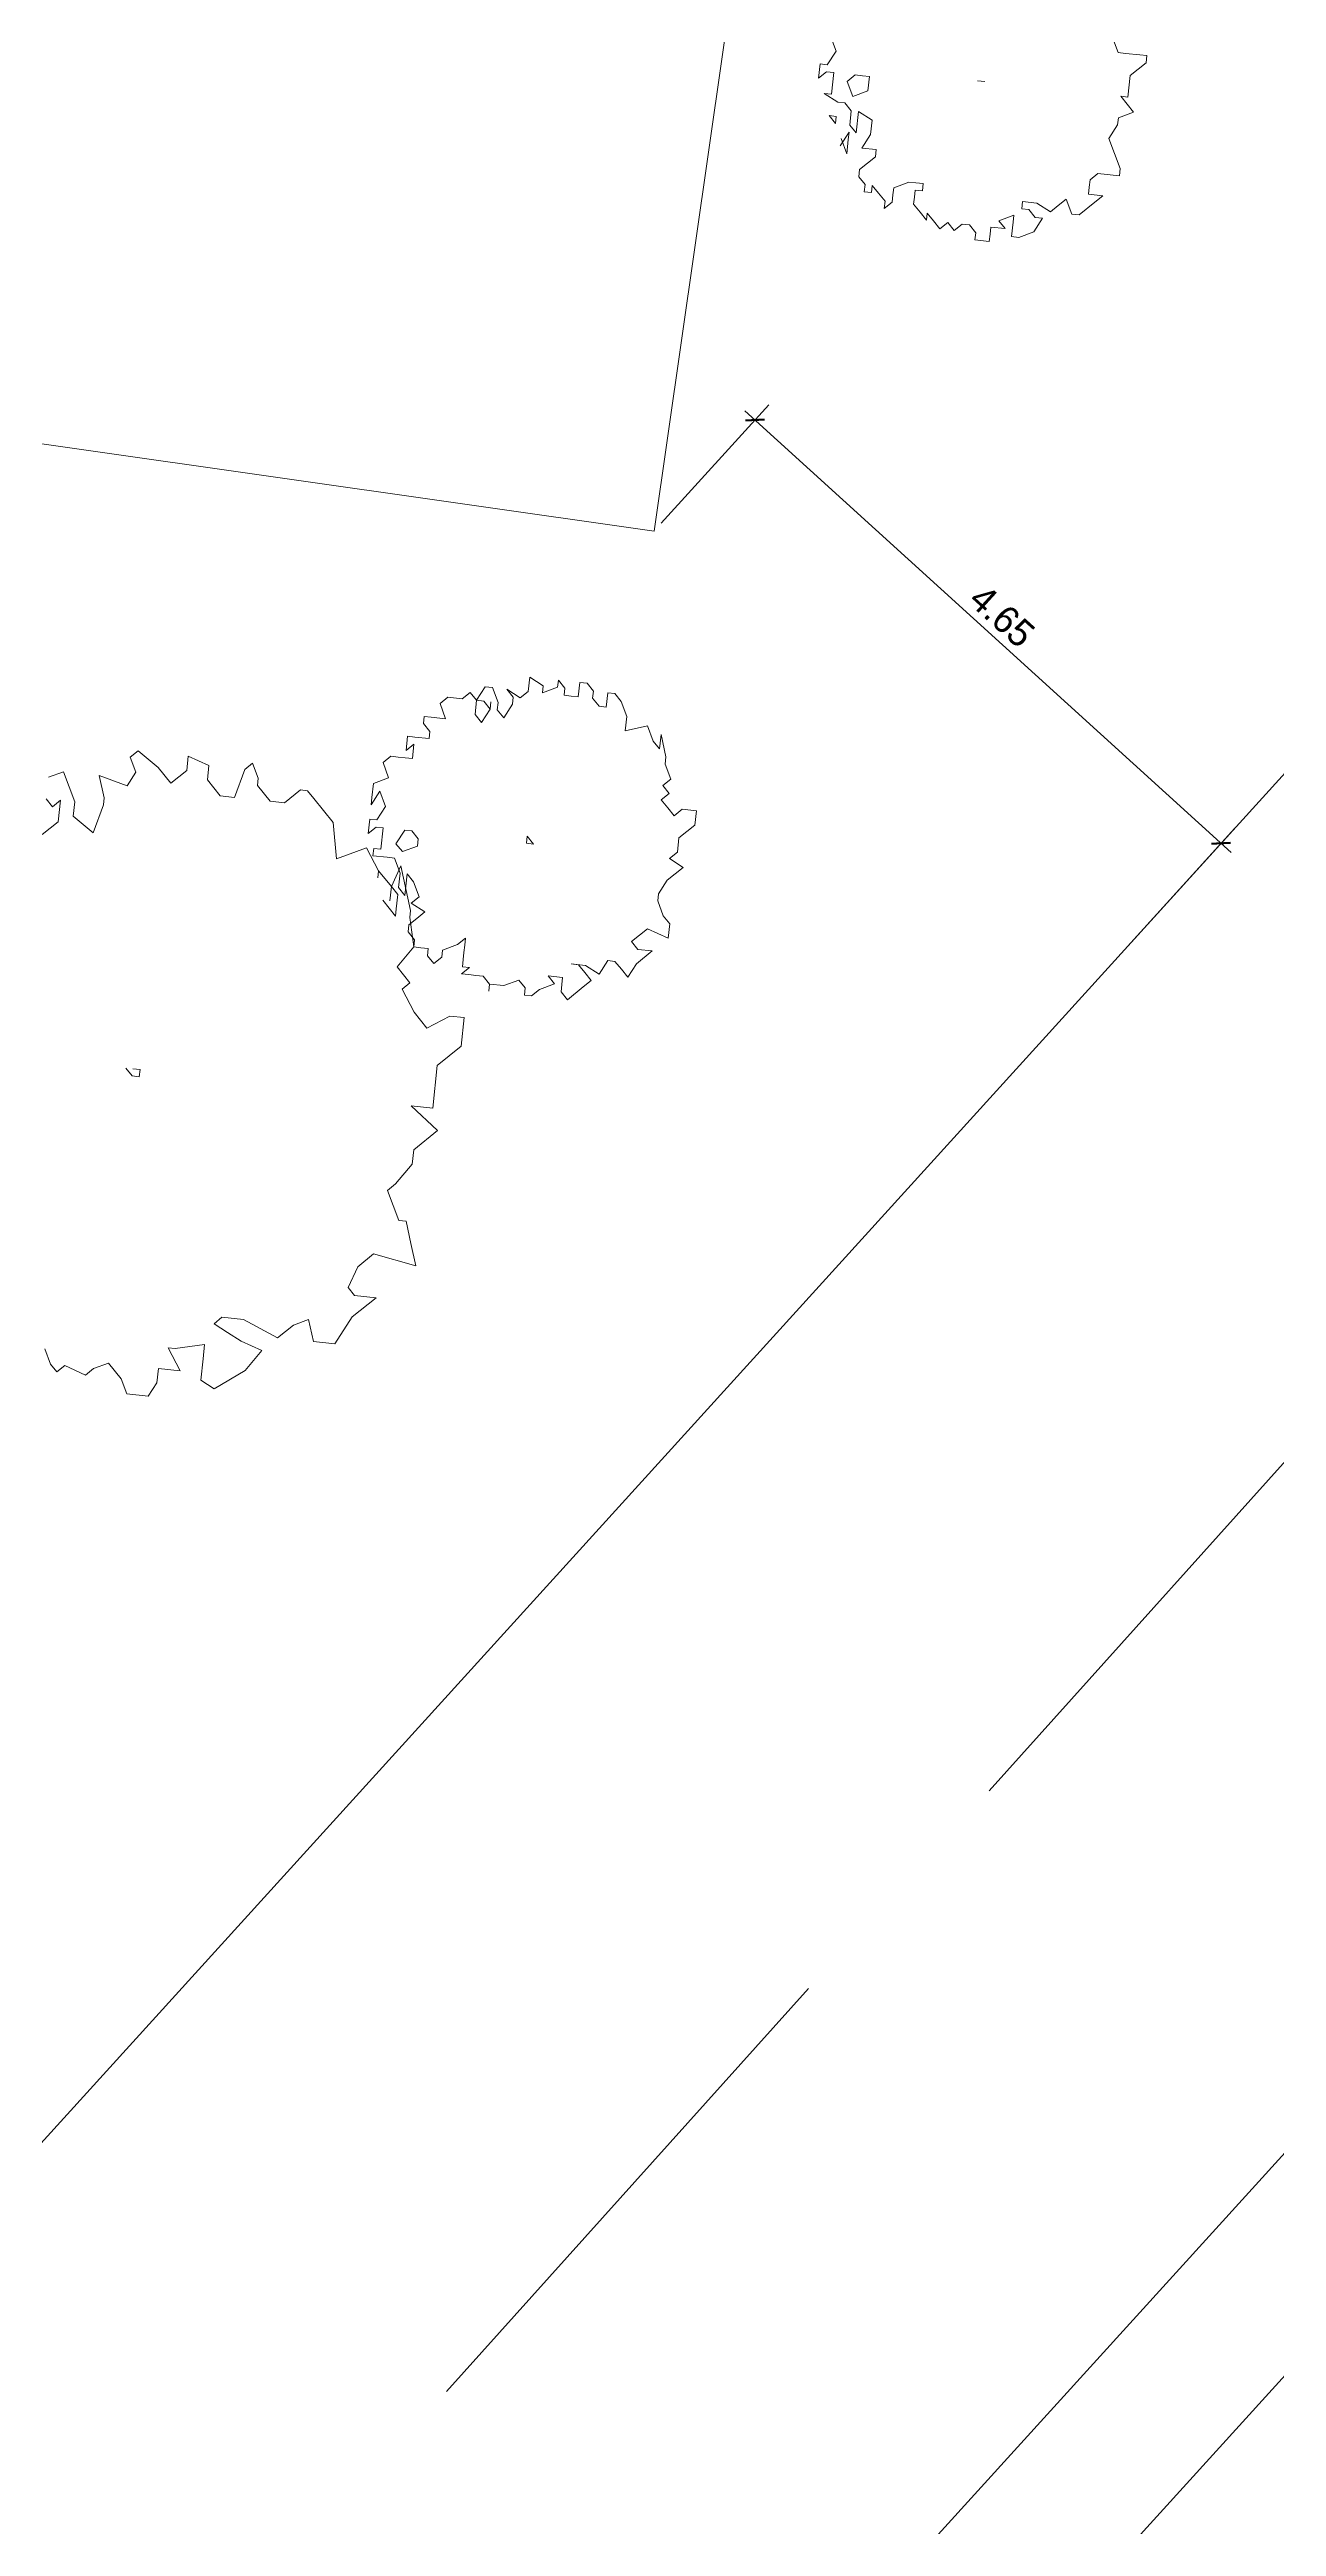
# Model space of a CAD drawing. Header units: metres. Extents: x -977055 to 805873, y -1033982 to 242021.
# Drawn here: x 2475.64 to 2484.7, y 704.03 to 722.32 of the extents above; entities that cross this region are included whole.
import ezdxf

# ---------------------------------------------------------------- set-up
doc = ezdxf.new("R2010")
doc.units = ezdxf.units.M
doc.header["$PDMODE"] = 32
doc.header["$PDSIZE"] = 1.5
for name, color, linetype in [('12-CONDICIONES EXISTENTES', 2, 'Continuous'), ('PDF_acera', 7, 'Continuous'), ('PDF_linea de centro', 7, 'Continuous'), ('PDF_LOTES', 7, 'Continuous'), ('PDF_PLANTAS', 7, 'Continuous')]:
    doc.layers.add(name, color=color, linetype=linetype)
doc.styles.add('CITY2', font='stylu.ttf', dxfattribs={"height": 0.2})
doc.dimstyles.new('COTAS2', dxfattribs={"dimtxt": 0.02, "dimasz": 0.1, "dimexe": 0.15, "dimexo": 0.08, "dimgap": 0.05, "dimtad": 1, "dimzin": 0, "dimdsep": 46, "dimtxsty": 'CITY2', "dimblk": 'ARCHTICK', "dimcen": 1, "dimdle": 0.1, "dimclrd": 1, "dimclre": 1, "dimclrt": 2, "dimadec": 0, "dimazin": 0, "dimtfac": 1, "dimtofl": 0, "dimtmove": 0, "dimatfit": 3, "dimldrblk": 'ARCHTICK', "dimfxl": 0.18, "dimtolj": 1, "dimtzin": 0, "dimarcsym": 0})

# ---------------------------------------------------------------- blocks, each defined once
blk = doc.blocks.new('CALLE')
at = {"layer": 'PDF_acera', "lineweight": 9}
for points in [[(-252.9576, -89.201952), (-307.105344, -49.702464), (-306.046944, -17.865792), (-307.317024, -16.51104), (-314.76816, -16.257024), (-401.895648, -17.950464), (-475.348608, -28.280448), (-505.661184, -25.18992), (-527.252544, -16.595712), (-544.694976, -0.169344), (-560.697984, 15.706656), (-555.067296, 23.07312), (-538.30224, 6.435072), (-522.299232, -8.67888), (-503.417376, -16.172352), (-483.942816, -18.162144), (-475.517952, -19.008864), (-402.61536, -8.763552), (-314.725824, -7.070112), (-69.8544, -15.410304), (-68.457312, -14.097888), (-67.94928, 1.100736)], [(-560.697984, 15.706656), (-561.248352, 15.02928), (-545.28768, -0.804384), (-527.633568, -17.400096), (-505.872864, -26.03664), (-485.212896, -28.15344), (-475.306272, -29.169504), (-474.58656, -29.084832), (-401.853312, -18.83952), (-314.76816, -17.14608), (-307.698048, -17.400096), (-306.936, -18.20448), (-308.036736, -50.760864), (-307.14768, -50.760864), (-253.465632, -89.921664)]]:
    blk.add_lwpolyline(points, dxfattribs=at)
blk.add_lwpolyline([(-139.031424, -91.826784), (-137.676672, -90.556704), (-136.618272, -59.439744), (-137.888352, -58.084992), (-293.684832, -52.750656), (-245.083104, -88.185888)], close=True, dxfattribs=at)
at = {"layer": 'PDF_linea de centro', "lineweight": 9}
for points in [[(-273.786912, -70.658784), (-271.204416, -72.521568)], [(-269.934336, -73.45296), (-267.35184, -75.315744)]]:
    blk.add_lwpolyline(points, dxfattribs=at)
at = {"layer": 'PDF_LOTES', "lineweight": 20}
blk.add_lwpolyline([(-262.779552, -70.70112), (-253.16928, -71.039808), (-252.618912, -55.0368), (-262.229184, -54.698112)], close=True, dxfattribs=at)
at = {"layer": 'PDF_PLANTAS', "lineweight": 9}
for points in [[(-264.727008, -67.31424), (-264.769344, -67.356576), (-264.727008, -67.398912), (-264.854016, -67.398912), (-264.938688, -67.31424)], [(-267.944544, -67.652928), (-268.029216, -67.695264), (-268.071552, -67.7376), (-268.029216, -67.779936), (-268.071552, -67.906944), (-268.029216, -67.94928), (-267.98688, -68.033952), (-268.071552, -68.118624), (-268.156224, -68.16096), (-268.156224, -68.287968), (-268.071552, -68.330304), (-267.98688, -68.330304), (-267.98688, -68.457312), (-267.859872, -68.37264), (-267.859872, -68.414976), (-267.817536, -68.58432), (-267.902208, -68.58432), (-268.029216, -68.58432), (-268.071552, -68.668992), (-267.944544, -68.838336), (-267.817536, -68.923008), (-267.7752, -68.796), (-267.732864, -68.711328), (-267.690528, -68.626656), (-267.648192, -68.668992), (-267.648192, -68.796), (-267.732864, -69.00768), (-267.648192, -69.092352), (-267.605856, -69.177024), (-267.732864, -69.21936), (-267.732864, -69.346368), (-267.56352, -69.43104), (-267.436512, -69.558048), (-267.436512, -69.43104), (-267.394176, -69.388704), (-267.267168, -69.43104), (-267.182496, -69.515712), (-267.224832, -69.769728), (-267.097824, -69.727392), (-266.970816, -69.685056), (-266.970816, -69.64272), (-266.801472, -69.558048), (-266.759136, -69.600384), (-266.632128, -69.685056), (-266.547456, -69.685056), (-266.420448, -69.812064), (-266.29344, -69.64272), (-266.29344, -69.769728), (-266.039424, -69.769728), (-265.912416, -69.896736), (-265.743072, -69.896736), (-265.743072, -69.812064), (-265.827744, -69.685056), (-265.743072, -69.600384), (-265.616064, -69.515712), (-265.573728, -69.558048), (-265.489056, -69.473376), (-265.362048, -69.558048), (-265.192704, -69.515712), (-265.150368, -69.515712), (-264.896352, -69.43104), (-265.02336, -69.388704), (-264.938688, -69.304032), (-264.81168, -69.21936), (-264.896352, -69.050016), (-264.684672, -69.00768), (-264.557664, -68.880672), (-264.515328, -68.838336), (-264.515328, -68.796), (-264.6, -68.711328), (-264.6, -68.626656), (-264.515328, -68.541984), (-264.472992, -68.541984), (-264.38832, -68.499648), (-264.430656, -68.457312), (-264.6, -68.414976), (-264.6, -68.330304), (-264.515328, -68.245632), (-264.430656, -68.245632), (-264.38832, -68.118624), (-264.472992, -68.118624), (-264.557664, -68.033952), (-264.472992, -67.94928), (-264.38832, -67.822272), (-264.430656, -67.779936), (-264.515328, -67.822272), (-264.6, -67.779936), (-264.557664, -67.610592), (-264.684672, -67.652928), (-264.727008, -67.652928), (-264.896352, -67.610592), (-264.81168, -67.483584), (-264.727008, -67.483584), (-264.557664, -67.398912), (-264.6, -67.31424)], [(-266.251104, -67.94928), (-266.29344, -67.991616), (-266.29344, -68.033952), (-266.251104, -68.033952), (-266.251104, -67.991616)], [(-264.938688, -69.304032), (-264.981024, -69.304032)], [(-265.108032, -69.346368), (-265.192704, -69.43104), (-265.150368, -69.43104), (-265.065696, -69.43104), (-265.02336, -69.388704), (-265.108032, -69.388704)], [(-263.710944, -70.06608), (-263.710944, -70.06608)], [(-259.773696, -71.420832), (-259.858368, -71.463168), (-259.94304, -71.420832), (-259.94304, -71.378496), (-260.027712, -71.378496), (-259.985376, -71.420832), (-259.985376, -71.463168), (-260.112384, -71.463168), (-260.112384, -71.420832), (-260.15472, -71.505504), (-260.15472, -71.54784), (-260.197056, -71.590176), (-260.281728, -71.590176), (-260.324064, -71.632512), (-260.197056, -71.632512), (-260.239392, -71.717184), (-260.324064, -71.717184), (-260.408736, -71.674848), (-260.408736, -71.75952), (-260.451072, -71.75952), (-260.493408, -71.717184), (-260.535744, -71.674848), (-260.57808, -71.674848), (-260.620416, -71.717184), (-260.662752, -71.717184), (-260.662752, -71.75952), (-260.620416, -71.75952), (-260.662752, -71.801856), (-260.705088, -71.844192), (-260.747424, -71.844192), (-260.705088, -71.886528), (-260.662752, -71.886528), (-260.620416, -71.886528), (-260.57808, -71.9712), (-260.57808, -72.013536), (-260.57808, -72.055872), (-260.620416, -72.055872), (-260.620416, -72.013536), (-260.662752, -72.013536), (-260.705088, -72.013536), (-260.747424, -72.055872), (-260.78976, -72.098208), (-260.747424, -72.098208), (-260.78976, -72.140544), (-260.832096, -72.18288), (-260.78976, -72.225216), (-260.832096, -72.267552), (-260.78976, -72.309888), (-260.78976, -72.352224), (-260.832096, -72.39456), (-260.874432, -72.39456), (-260.874432, -72.479232), (-260.832096, -72.479232), (-260.78976, -72.479232), (-260.78976, -72.563904), (-260.747424, -72.521568), (-260.705088, -72.60624), (-260.747424, -72.60624), (-260.832096, -72.60624), (-260.832096, -72.648576), (-260.78976, -72.733248), (-260.705088, -72.775584), (-260.705088, -72.733248), (-260.662752, -72.690912), (-260.662752, -72.648576), (-260.620416, -72.648576), (-260.620416, -72.733248), (-260.662752, -72.81792), (-260.620416, -72.860256), (-260.57808, -72.902592), (-260.662752, -72.944928), (-260.662752, -72.987264), (-260.57808, -73.071936), (-260.535744, -73.114272), (-260.535744, -73.0296), (-260.493408, -73.0296), (-260.451072, -73.0296), (-260.408736, -73.071936), (-260.408736, -73.198944), (-260.3664, -73.198944), (-260.281728, -73.156608), (-260.197056, -73.114272), (-260.112384, -73.156608), (-260.070048, -73.156608), (-260.027712, -73.24128), (-259.94304, -73.156608), (-259.94304, -73.198944), (-259.816032, -73.198944), (-259.73136, -73.283616), (-259.689024, -73.283616), (-259.689024, -73.24128), (-259.689024, -73.156608), (-259.689024, -73.114272), (-259.604352, -73.071936)], [(-260.3664, -71.54784), (-260.451072, -71.590176), (-260.3664, -71.590176), (-260.324064, -71.590176), (-260.408736, -71.54784)], [(-259.94304, -72.309888), (-259.94304, -72.352224), (-259.94304, -72.309888)]]:
    blk.add_lwpolyline(points, dxfattribs=at)
for points in [[(-264.81168, -70.997472), (-264.727008, -71.082144), (-264.684672, -70.997472), (-264.642336, -71.039808), (-264.557664, -71.039808), (-264.472992, -71.12448), (-264.38832, -71.12448), (-264.38832, -71.039808), (-264.430656, -70.997472), (-264.38832, -70.955136), (-264.345984, -70.9128), (-264.303648, -70.955136), (-264.261312, -70.9128), (-264.218976, -70.955136), (-264.134304, -70.9128), (-264.091968, -70.9128), (-263.96496, -70.870464), (-264.049632, -70.870464), (-264.007296, -70.828128), (-263.922624, -70.785792), (-263.96496, -70.658784), (-263.880288, -70.658784), (-263.795616, -70.616448), (-263.75328, -70.574112), (-263.75328, -70.531776), (-263.837952, -70.531776), (-263.837952, -70.48944), (-263.795616, -70.447104), (-263.75328, -70.447104), (-263.710944, -70.404768), (-263.710944, -70.362432), (-263.795616, -70.362432), (-263.795616, -70.320096), (-263.795616, -70.27776), (-263.75328, -70.27776), (-263.710944, -70.235424), (-263.75328, -70.235424), (-263.795616, -70.150752), (-263.75328, -70.150752), (-263.710944, -70.06608), (-263.795616, -70.06608), (-263.837952, -70.023744), (-263.795616, -69.939072), (-263.837952, -69.981408), (-263.880288, -69.981408), (-263.96496, -69.939072), (-263.922624, -69.896736), (-263.880288, -69.896736), (-263.795616, -69.8544), (-263.795616, -69.812064), (-263.880288, -69.769728), (-263.880288, -69.812064), (-263.922624, -69.8544), (-263.880288, -69.8544), (-263.922624, -69.8544), (-264.007296, -69.812064), (-263.96496, -69.769728), (-263.880288, -69.769728), (-263.837952, -69.727392), (-263.880288, -69.685056), (-263.880288, -69.600384), (-263.922624, -69.558048), (-264.007296, -69.600384), (-264.007296, -69.515712), (-264.007296, -69.473376), (-264.049632, -69.473376), (-264.091968, -69.515712), (-264.134304, -69.515712), (-264.134304, -69.43104), (-264.134304, -69.388704), (-264.218976, -69.388704), (-264.17664, -69.43104), (-264.261312, -69.43104), (-264.261312, -69.388704), (-264.261312, -69.346368), (-264.261312, -69.304032), (-264.303648, -69.261696), (-264.38832, -69.304032), (-264.430656, -69.21936), (-264.515328, -69.21936), (-264.557664, -69.21936), (-264.472992, -69.261696), (-264.557664, -69.304032), (-264.642336, -69.261696), (-264.642336, -69.21936), (-264.727008, -69.21936), (-264.684672, -69.261696), (-264.684672, -69.304032), (-264.81168, -69.304032), (-264.81168, -69.261696), (-264.854016, -69.261696), (-264.854016, -69.346368), (-264.854016, -69.388704), (-264.938688, -69.43104), (-265.02336, -69.43104), (-265.065696, -69.473376), (-264.938688, -69.473376), (-264.981024, -69.515712), (-265.065696, -69.558048), (-265.108032, -69.515712), (-265.150368, -69.600384), (-265.192704, -69.558048), (-265.23504, -69.515712), (-265.277376, -69.515712), (-265.319712, -69.558048), (-265.362048, -69.558048), (-265.362048, -69.600384), (-265.362048, -69.64272), (-265.404384, -69.64272), (-265.44672, -69.685056), (-265.404384, -69.727392), (-265.362048, -69.727392), (-265.319712, -69.812064), (-265.277376, -69.8544), (-265.319712, -69.8544), (-265.362048, -69.8544), (-265.404384, -69.8544), (-265.44672, -69.8544), (-265.44672, -69.896736), (-265.489056, -69.8544), (-265.489056, -69.896736), (-265.489056, -69.939072), (-265.489056, -69.981408), (-265.531392, -70.023744), (-265.573728, -70.023744), (-265.531392, -70.023744), (-265.531392, -70.108416), (-265.489056, -70.193088), (-265.531392, -70.235424), (-265.573728, -70.235424), (-265.573728, -70.27776), (-265.531392, -70.320096), (-265.489056, -70.404768), (-265.44672, -70.362432), (-265.44672, -70.447104), (-265.489056, -70.447104), (-265.531392, -70.447104), (-265.573728, -70.48944), (-265.489056, -70.574112), (-265.44672, -70.616448), (-265.404384, -70.574112), (-265.362048, -70.531776), (-265.362048, -70.48944), (-265.362048, -70.574112), (-265.404384, -70.658784), (-265.319712, -70.70112), (-265.319712, -70.743456), (-265.362048, -70.785792), (-265.404384, -70.828128), (-265.319712, -70.870464), (-265.23504, -70.955136), (-265.23504, -70.870464), (-265.192704, -70.828128), (-265.150368, -70.870464), (-265.108032, -70.9128), (-265.150368, -71.039808), (-265.065696, -71.039808), (-265.02336, -70.997472), (-264.938688, -70.955136), (-264.896352, -70.955136)], [(-264.684672, -69.43104), (-264.769344, -69.388704), (-264.81168, -69.43104), (-264.769344, -69.515712), (-264.727008, -69.515712), (-264.684672, -69.473376)], [(-264.642336, -70.150752), (-264.684672, -70.150752), (-264.684672, -70.193088)], [(-260.239392, -71.463168), (-260.281728, -71.505504), (-260.239392, -71.505504)], [(-259.985376, -71.590176), (-260.027712, -71.54784), (-260.112384, -71.590176), (-260.070048, -71.674848), (-259.985376, -71.674848), (-259.985376, -71.632512)]]:
    blk.add_lwpolyline(points, close=True, dxfattribs=at)
blk = doc.blocks.new('_ArchTick')
at = {"color": 0, "linetype": 'ByBlock', "const_width": 0.15}
blk.add_lwpolyline([(-0.5, -0.5), (0.5, 0.5)], dxfattribs=at)
blk = doc.blocks.new('*D3866')
at = {"layer": '12-CONDICIONES EXISTENTES', "color": 1, "linetype": 'Continuous', "lineweight": -2, "transparency": 16777216}
for p, q in [((2480.159, 718.823), (2480.952, 719.696)), ((2483.602, 715.698), (2484.394, 716.57))]:
    blk.add_line(p, q, dxfattribs=at)
at = {"layer": '12-CONDICIONES EXISTENTES', "color": 1, "lineweight": -2, "transparency": 16777216}
blk.add_line((2480.777, 719.652), (2484.367, 716.392), dxfattribs=at)
at = {"layer": 'Defpoints', "color": 0, "transparency": 16777216}
for p in [(2480.105, 718.764, 1015.371), (2484.293, 716.459), (2483.548, 715.638, 1015.371)]:
    blk.add_point(p, dxfattribs=at)
at = {"layer": '12-CONDICIONES EXISTENTES', "color": 1, "lineweight": -2, "transparency": 16777216, "xscale": 0.1, "yscale": 0.1, "zscale": 0.1}
for p, rotation in [((2480.851, 719.585), 137.7601679934551), ((2484.293, 716.459), 317.7601679934551)]:
    blk.add_blockref('_ArchTick', p, dxfattribs=dict(at, rotation=rotation))
at = {"layer": '12-CONDICIONES EXISTENTES', "color": 2, "transparency": 16777216, "insert": (2482.676, 718.137), "char_height": 0.2, "attachment_point": 5, "rotation": 317.7602, "style": 'CITY2'}
blk.add_mtext('\\A1;4.65', dxfattribs=at)

msp = doc.modelspace()

# ---------------------------------------------------------------- block references
at = {"xscale": 1.255773352820658, "yscale": 1.255773352820658, "zscale": 1.255773352820658, "rotation": 83.85573648860341}
msp.add_blockref('CALLE', (2427.15058, 1056.36283, 1015.371), dxfattribs=at)

# ---------------------------------------------------------------- dimensions: what is measured, and where the dimension line sits
at = {"layer": '12-CONDICIONES EXISTENTES', "color": 1}
dim = msp.add_aligned_dim(p1=(2480.10542, 718.76408, 1015.371), p2=(2483.54784, 715.63832, 1015.371), distance=1.10891, dimstyle='COTAS2', dxfattribs=at)
dim.commit()
dim.dimension.update_dxf_attribs({"geometry": '*D3866', "text_midpoint": (2482.67592, 718.13652)})

doc.saveas('drawing.dxf')
